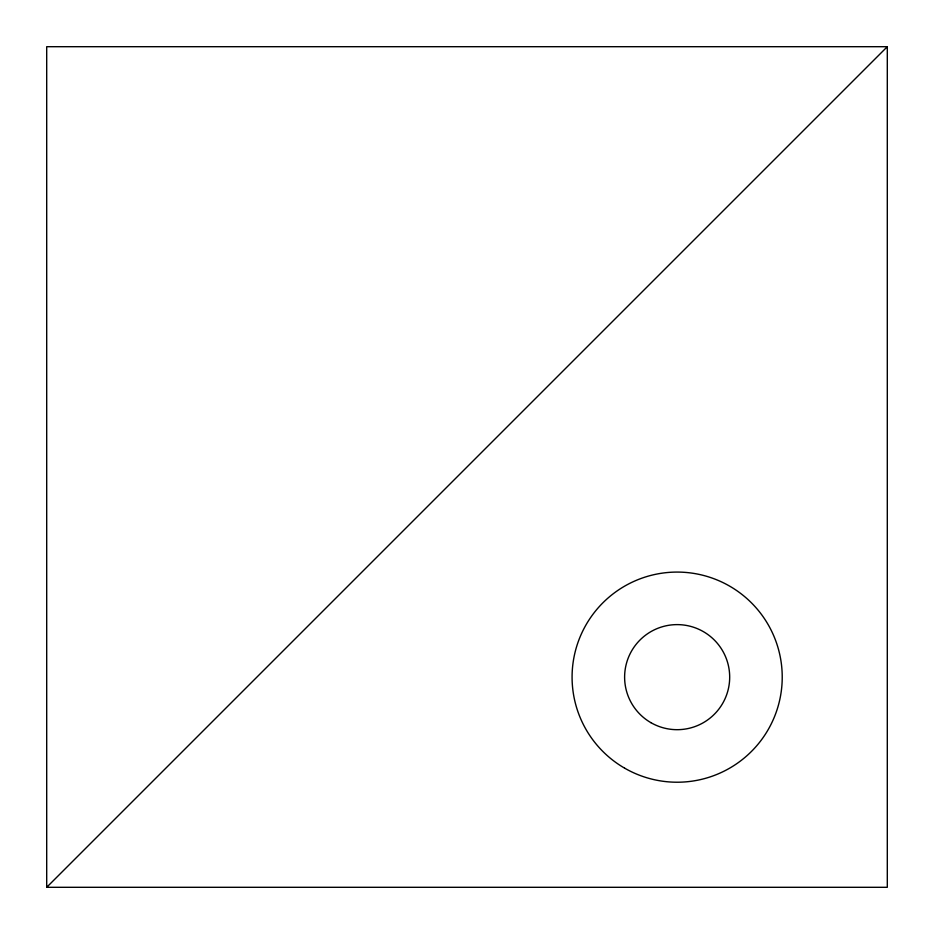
<?xml version="1.0" encoding="UTF-8"?>
<svg xmlns="http://www.w3.org/2000/svg" width="934" height="934" viewBox="0 0 934 934"><rect width="100%" height="100%" fill="white"/><g stroke="black" fill="none" stroke-linecap="round" stroke-linejoin="round"><path stroke-width="1.4" d="M46.7 887.3L887.3 46.7L46.7 46.7L46.7 887.3L887.3 887.3L887.3 46.7M650.881 722.647A52.538 52.538 0 0 0 729.688 677.15A52.538 52.538 0 0 0 650.881 631.653A52.538 52.538 0 0 0 650.881 722.647M624.612 768.145A105.075 105.075 0 0 0 782.225 677.15A105.075 105.075 0 0 0 624.612 586.155A105.075 105.075 0 0 0 624.612 768.145"/></g></svg>
